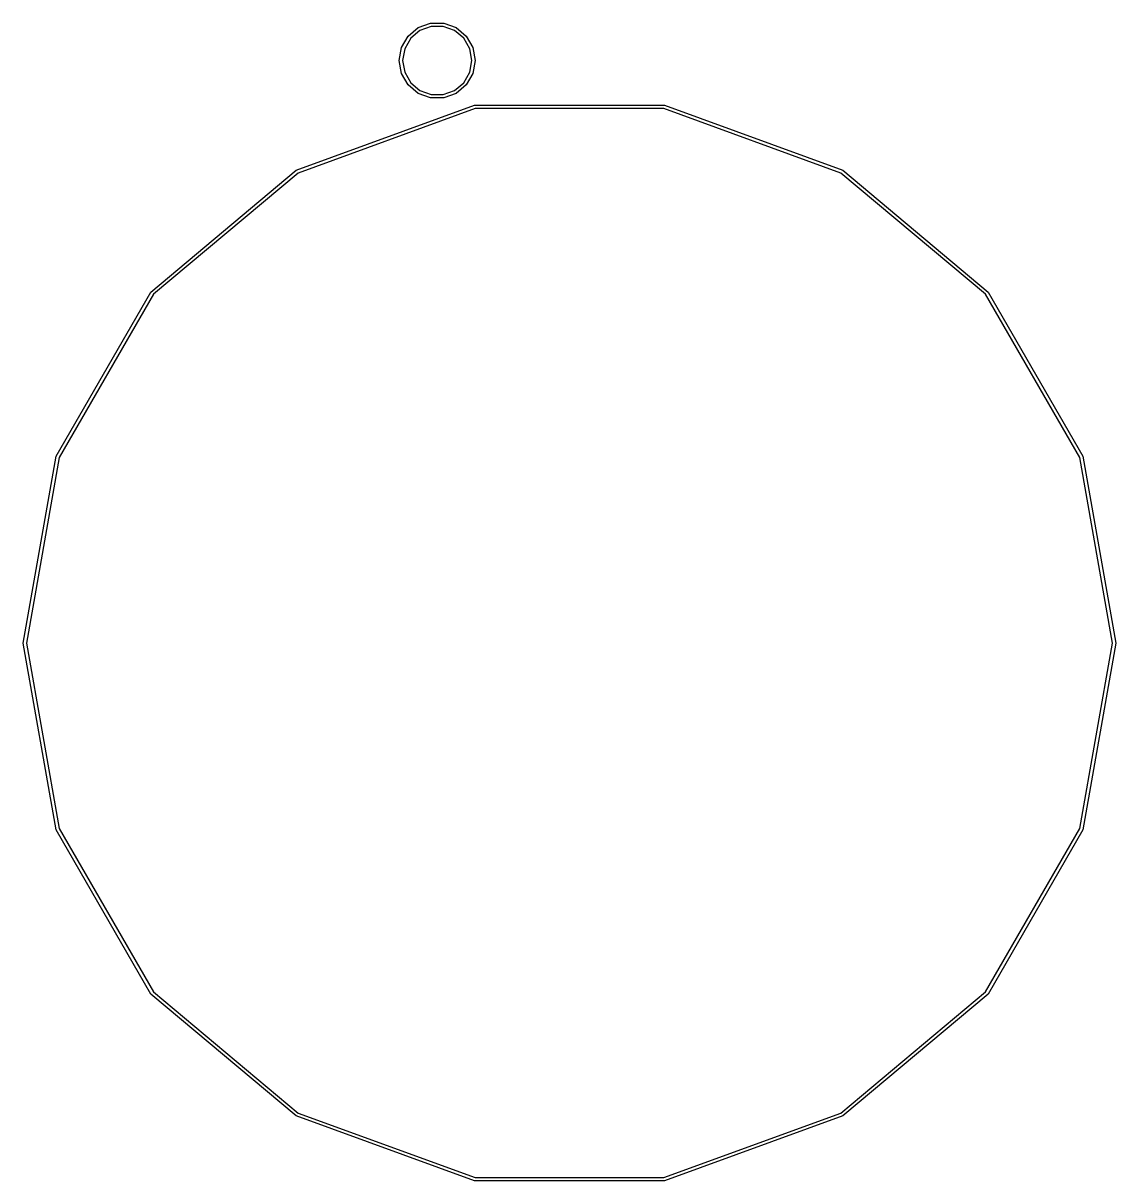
# Model space of a CAD drawing. Extents: x 75.8 to 124.2, y -113.8 to -62.6.
import ezdxf

# ---------------------------------------------------------------- set-up
doc = ezdxf.new("R2010")
doc.units = 0
doc.header["$MEASUREMENT"] = 0
doc.layers.add('BLACK', color=7, linetype='CONTINUOUS')

msp = doc.modelspace()

# ---------------------------------------------------------------- linework, layer by layer
at = {"layer": 'Black'}
for p, q in [((92.8645, -63.1513), (93.3109, -62.7767)), ((93.3859, -62.9066), (92.9794, -63.2477)), ((93.3109, -62.7767), (93.8586, -62.5774)), ((93.8846, -62.7251), (93.3859, -62.9066)), ((93.8586, -62.5774), (94.4414, -62.5774)), ((94.4154, -62.7251), (93.8846, -62.7251)), ((94.9141, -62.9066), (94.4154, -62.7251)), ((94.4414, -62.5774), (94.9891, -62.7767)), ((95.3206, -63.2477), (94.9141, -62.9066)), ((94.9891, -62.7767), (95.4355, -63.1513)), ((92.5731, -63.656), (92.8645, -63.1513)), ((92.9794, -63.2477), (92.714, -63.7074)), ((95.586, -63.7074), (95.3206, -63.2477)), ((95.4355, -63.1513), (95.7269, -63.656)), ((92.4719, -64.23), (92.5731, -63.656)), ((92.714, -63.7074), (92.6219, -64.23)), ((95.6781, -64.23), (95.586, -63.7074)), ((95.7269, -63.656), (95.8281, -64.23)), ((92.5731, -64.804), (92.4719, -64.23)), ((92.6219, -64.23), (92.714, -64.7526)), ((95.586, -64.7526), (95.6781, -64.23)), ((95.8281, -64.23), (95.7269, -64.804)), ((92.8645, -65.3087), (92.5731, -64.804)), ((92.714, -64.7526), (92.9794, -65.2123)), ((95.3206, -65.2123), (95.586, -64.7526)), ((95.7269, -64.804), (95.4355, -65.3087)), ((93.3109, -65.6833), (92.8645, -65.3087)), ((92.9794, -65.2123), (93.3859, -65.5534)), ((93.3859, -65.5534), (93.8846, -65.7349)), ((94.4154, -65.7349), (94.9141, -65.5534)), ((94.9141, -65.5534), (95.3206, -65.2123)), ((95.4355, -65.3087), (94.9891, -65.6833)), ((93.8586, -65.8826), (93.3109, -65.6833)), ((94.4414, -65.8826), (93.8586, -65.8826)), ((93.8846, -65.7349), (94.4154, -65.7349)), ((94.9891, -65.6833), (94.4414, -65.8826)), ((87.9209, -69.0784), (95.805, -66.2088)), ((95.831, -66.3565), (87.9959, -69.2083)), ((95.805, -66.2088), (104.195, -66.2088)), ((104.169, -66.3565), (95.831, -66.3565)), ((112.004, -69.2083), (104.169, -66.3565)), ((104.195, -66.2088), (112.079, -69.0784)), ((81.4938, -74.4714), (87.9209, -69.0784)), ((112.079, -69.0784), (118.506, -74.4714)), ((87.9959, -69.2083), (81.6087, -74.5678)), ((118.391, -74.5678), (112.004, -69.2083)), ((77.2987, -81.7374), (81.4938, -74.4714)), ((81.6087, -74.5678), (77.4397, -81.7887)), ((122.56, -81.7887), (118.391, -74.5678)), ((118.506, -74.4714), (122.701, -81.7374)), ((75.8418, -90), (77.2987, -81.7374)), ((77.4397, -81.7887), (75.9918, -90)), ((124.008, -90), (122.56, -81.7887)), ((122.701, -81.7374), (124.158, -90)), ((77.2987, -98.2626), (75.8418, -90)), ((75.9918, -90), (77.4397, -98.2113)), ((122.56, -98.2113), (124.008, -90)), ((124.158, -90), (122.701, -98.2626)), ((81.4938, -105.529), (77.2987, -98.2626)), ((77.4397, -98.2113), (81.6087, -105.432)), ((118.391, -105.432), (122.56, -98.2113)), ((122.701, -98.2626), (118.506, -105.529)), ((81.6087, -105.432), (87.9959, -110.792)), ((112.004, -110.792), (118.391, -105.432)), ((87.9209, -110.922), (81.4938, -105.529)), ((118.506, -105.529), (112.079, -110.922)), ((95.805, -113.791), (87.9209, -110.922)), ((87.9959, -110.792), (95.831, -113.643)), ((104.169, -113.643), (112.004, -110.792)), ((112.079, -110.922), (104.195, -113.791)), ((95.831, -113.643), (104.169, -113.643)), ((104.195, -113.791), (95.805, -113.791))]:
    msp.add_line(p, q, dxfattribs=at)

doc.saveas('drawing.dxf')
